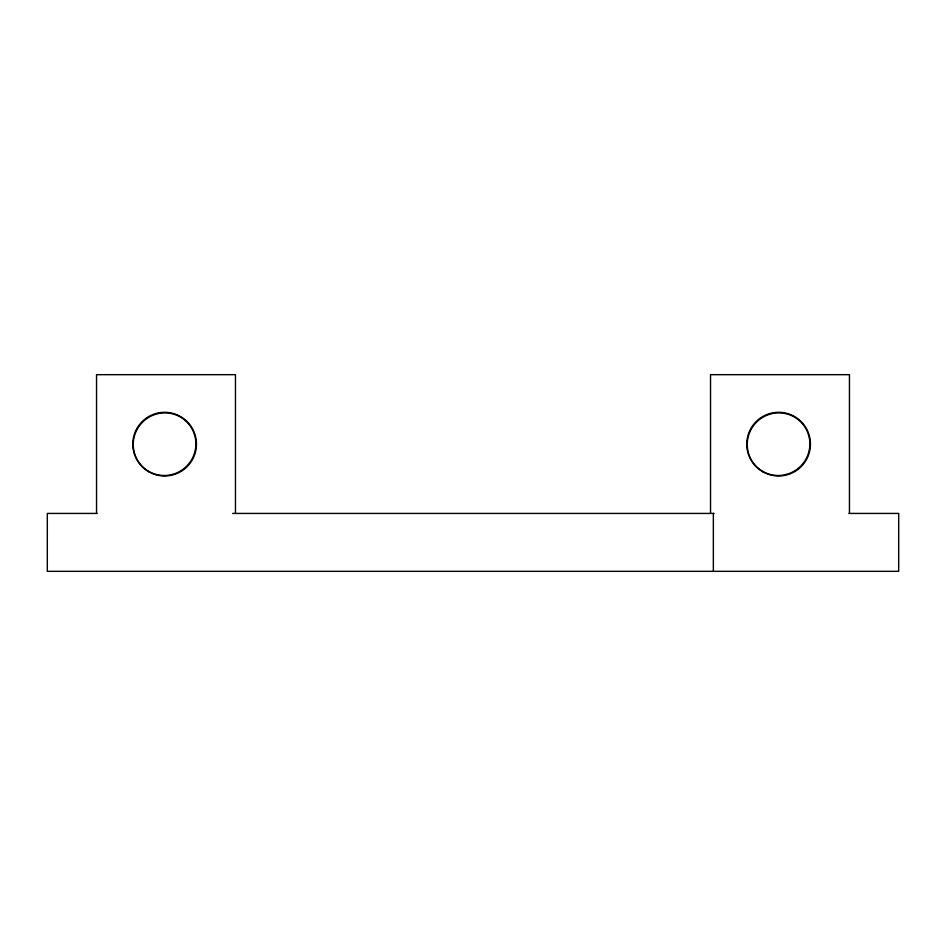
<?xml version="1.0" encoding="UTF-8"?>
<svg xmlns="http://www.w3.org/2000/svg" width="946" height="946" viewBox="0 0 946 946"><rect width="100%" height="100%" fill="white"/><g stroke="black" fill="none" stroke-linecap="round" stroke-linejoin="round"><path stroke-width="1.42" d="M97.095 513.43L47.312 513.43L47.3 571.325L898.688 571.325L898.7 513.43L848.905 513.43M232.645 513.43L714.147 513.43M849.449 513.43L849.449 374.675L710.529 374.675L710.529 513.43M713.355 513.43L713.355 571.325M235.471 513.43L235.471 374.675L96.539 374.675L96.539 513.43M762.689 471.711A31.833 31.833 0 0 0 810.45 444.147A31.833 31.833 0 0 0 762.689 416.571A31.833 31.833 0 0 0 762.689 471.711M148.711 471.711A31.833 31.833 0 0 0 196.461 444.147A31.833 31.833 0 0 0 148.711 416.571A31.833 31.833 0 0 0 148.711 471.711M172.527 474.407A31.478 31.159 -45 0 0 186.823 421.94A31.478 31.159 -45 0 0 134.356 436.248A31.478 31.159 -45 0 0 172.527 474.407M786.504 474.407A31.478 31.159 -45 0 0 800.813 421.94A31.478 31.159 -45 0 0 748.345 436.248A31.478 31.159 -45 0 0 786.504 474.407"/></g></svg>
